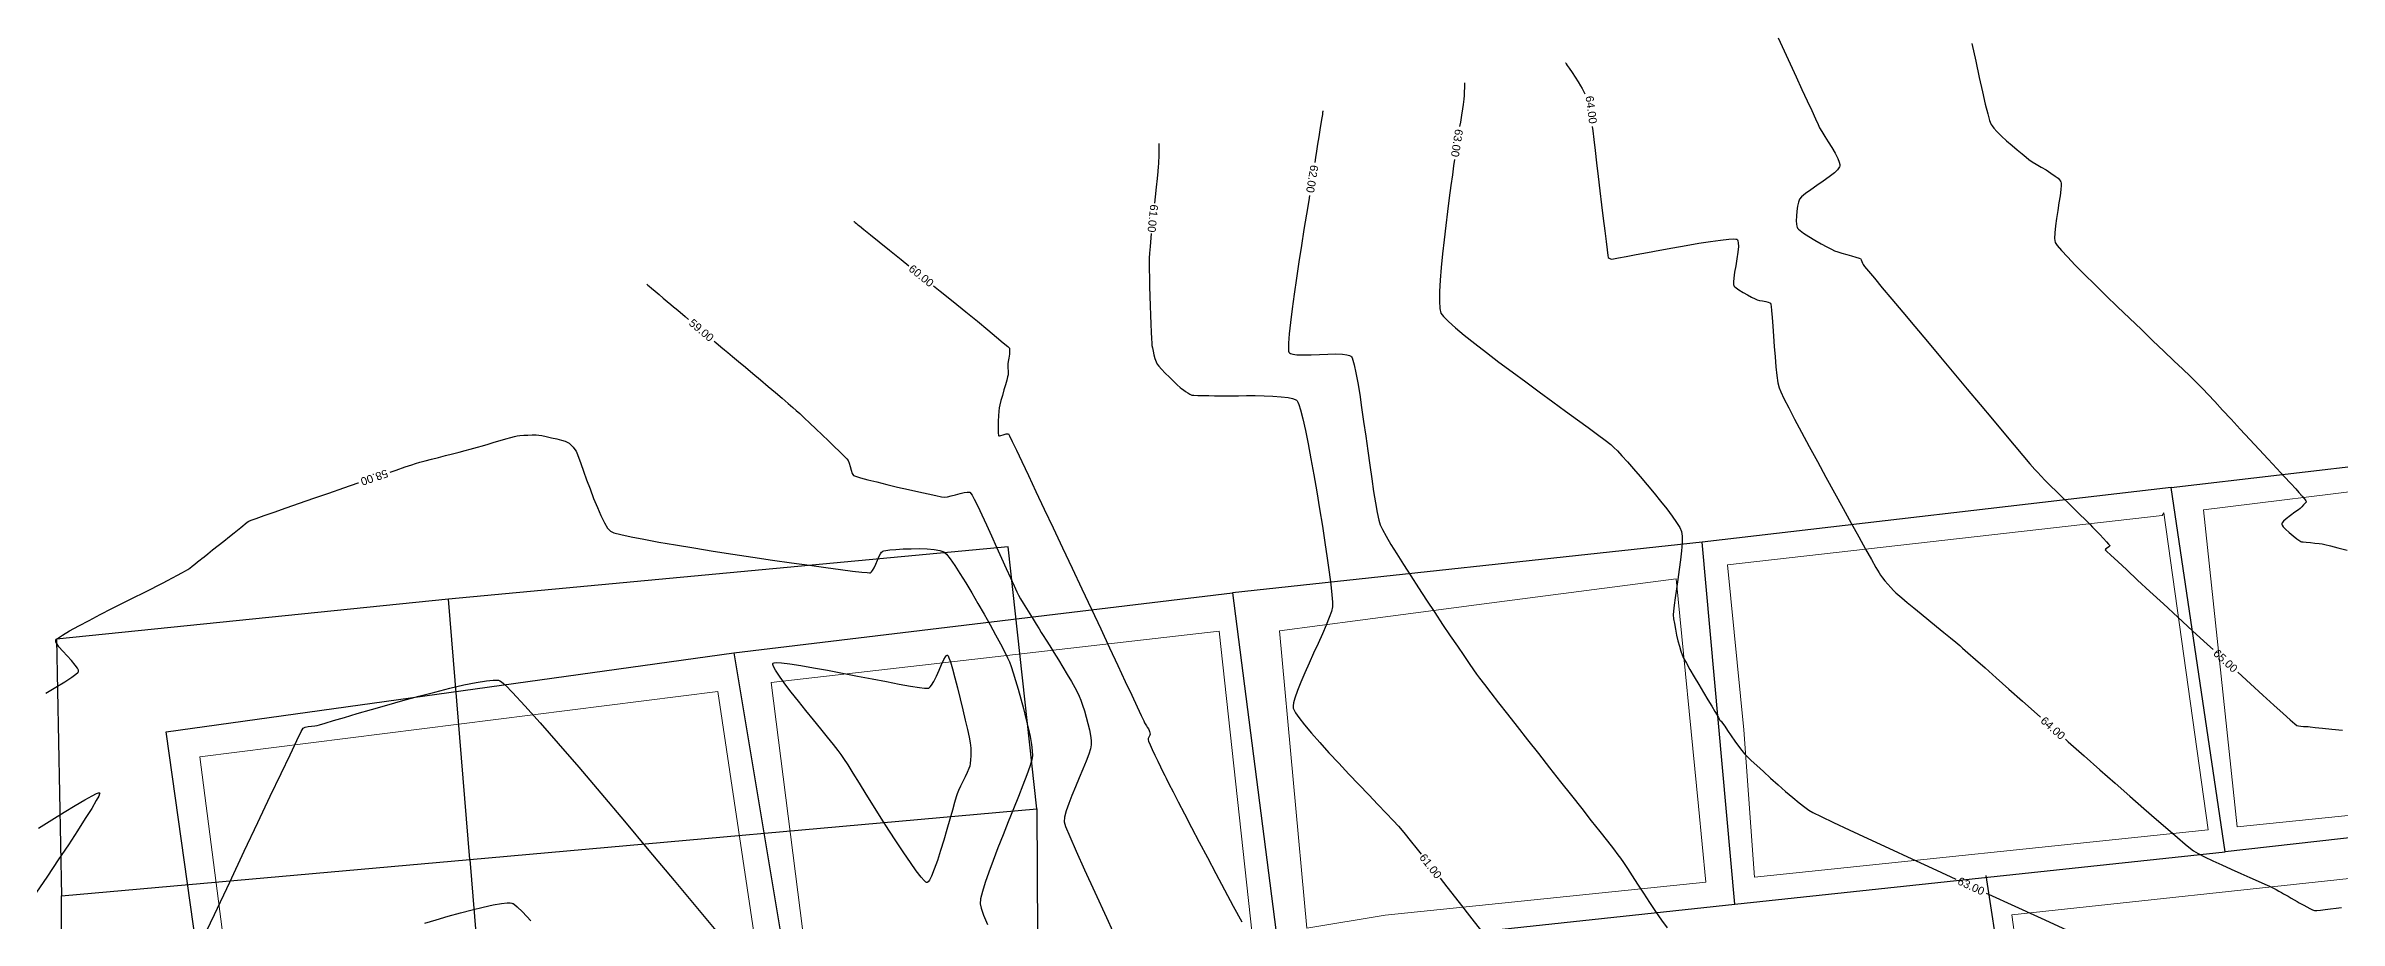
# Model space of a CAD drawing. Header units: millimetres. Extents: x 1719 to 3361, y 808 to 1951.
# Drawn here: x 2310.9 to 2792.3, y 1382.4 to 1566.1 of the extents above; entities that cross this region are included whole.
import ezdxf

# ---------------------------------------------------------------- set-up
doc = ezdxf.new("R2010")
doc.units = ezdxf.units.MM
for name, color, linetype in [('CONT-MJR', 36, 'Continuous'), ('CONT-MNR', 42, 'Continuous'), ('Txt_Curv', 101, 'Continuous')]:
    doc.layers.add(name, color=color, linetype=linetype)
doc.layers.add('pueblo', color=7, linetype='Continuous', lineweight=18)
doc.styles.get("Standard").update_dxf_attribs({"font": 'arial.ttf'})

# ---------------------------------------------------------------- blocks, each defined once
blk = doc.blocks.new('A$C09da3120')
at = {"layer": 'CONT-MJR', "flags": 128}
for points, elevation in [([(1051.68, 626.79), (1054.33, 624.36), (1056.95, 621.97), (1059.26, 619.87), (1061.19, 618.11), (1062.68, 616.77), (1063.65, 615.91), (1064.04, 615.58), (1064.41, 615.49), (1064.92, 615.43), (1065.49, 615.4), (1066.02, 615.37), (1066.42, 615.35), (1066.88, 615.3), (1067.94, 615.19), (1069.49, 615.02), (1071.42, 614.81), (1073.64, 614.58)], 13.2), ([(955.22, 760.11), (956.46, 757.37), (957.73, 754.59), (958.98, 751.85), (960.17, 749.25), (961.27, 746.86), (962.23, 744.78), (963.01, 743.08), (963.58, 741.85), (963.9, 741.18), (964.35, 740.37), (964.98, 739.36), (965.7, 738.22), (966.46, 737.03), (967.15, 735.84), (967.71, 734.74), (968.01, 733.97), (968.12, 733.48), (968.13, 733.2), (968.11, 733.08), (968.08, 732.98), (967.95, 732.74), (967.63, 732.34), (966.99, 731.72), (965.91, 730.86), (964.66, 729.94), (963.33, 729.02), (962.06, 728.13), (960.95, 727.34), (960.12, 726.68), (959.69, 726.2), (959.46, 725.58), (959.26, 724.7), (959.11, 723.69), (959.02, 722.62), (959, 721.61), (959.05, 720.91), (959.12, 720.48), (959.19, 720.25), (959.24, 720.16), (959.28, 720.08), (959.44, 719.89), (959.81, 719.56), (960.51, 719.04), (961.63, 718.31), (962.91, 717.55), (964.21, 716.81), (965.41, 716.16), (966.4, 715.64), (967.04, 715.33), (967.69, 715.09), (968.58, 714.81), (969.6, 714.53), (970.61, 714.25), (971.51, 714.01), (972.17, 713.81), (972.48, 713.69), (972.63, 713.45), (972.76, 713.09), (972.89, 712.71), (973.01, 712.43), (973.31, 712.06), (974.13, 711.07), (975.4, 709.55), (977.06, 707.55), (979.06, 705.15), (981.34, 702.42), (983.85, 699.43), (986.51, 696.25), (989.27, 692.95), (992.08, 689.59), (994.88, 686.26), (997.6, 683.01), (1000.19, 679.93), (1002.59, 677.08), (1004.74, 674.52), (1006.58, 672.34), (1008.06, 670.6), (1009.11, 669.37), (1009.68, 668.72), (1010.35, 668.01), (1011.27, 667.08), (1012.38, 665.97), (1013.61, 664.75), (1014.9, 663.47), (1016.2, 662.2), (1017.45, 660.98), (1018.58, 659.87), (1019.54, 658.94), (1020.26, 658.23), (1020.68, 657.8), (1021.2, 657.27), (1021.9, 656.54), (1022.69, 655.72), (1023.47, 654.9), (1024.15, 654.17), (1024.55, 653.72), (1024.73, 653.49), (1024.79, 653.4), (1024.79, 653.37), (1024.79, 653.34), (1024.73, 653.27), (1024.58, 653.14), (1024.3, 652.95), (1023.96, 652.72), (1023.81, 652.53), (1024.13, 652.21), (1025.04, 651.35), (1026.47, 650.01), (1028.36, 648.26), (1030.63, 646.15), (1033.22, 643.76), (1036.05, 641.15), (1039.06, 638.38), (1042.17, 635.51), (1045.33, 632.62), (1046.52, 631.52)], 13.2), ([(761.18, 721.46), (761.2, 721.45), (761.28, 721.38), (761.45, 721.25), (761.71, 721.03), (761.98, 720.81), (762.32, 720.54), (763.24, 719.8), (764.65, 718.67), (766.48, 717.19), (768.65, 715.44), (771.09, 713.48), (772.7, 712.18)], 7.2), ([(777.92, 707.96), (779.26, 706.88), (782.01, 704.65), (784.65, 702.51), (787.09, 700.51), (789.27, 698.72), (791.11, 697.2), (792.53, 696.01), (793.46, 695.21), (793.81, 694.86), (793.87, 694.33), (793.81, 693.58), (793.68, 692.77), (793.55, 692.04), (793.49, 691.56), (793.49, 691.17), (793.51, 690.67), (793.54, 690.14), (793.55, 689.64), (793.54, 689.26), (793.45, 688.87), (793.25, 688.14), (792.98, 687.18), (792.66, 686.08), (792.34, 684.94), (792.05, 683.87), (791.82, 682.96), (791.69, 682.31), (791.62, 681.6), (791.55, 680.64), (791.49, 679.55), (791.45, 678.47), (791.45, 677.51), (791.47, 676.92), (791.5, 676.63), (791.53, 676.52), (791.55, 676.5), (791.59, 676.47), (791.72, 676.47), (792.03, 676.52), (792.53, 676.67), (793.17, 676.85), (793.6, 676.86), (793.83, 676.44), (794.4, 675.28), (795.28, 673.45), (796.44, 671.04), (797.82, 668.12), (799.4, 664.77), (801.15, 661.07), (803.02, 657.1), (804.98, 652.93), (806.99, 648.65), (809.02, 644.32), (811.02, 640.04), (812.98, 635.87), (814.84, 631.9), (816.57, 628.2), (818.13, 624.85), (819.5, 621.94), (820.62, 619.53), (821.48, 617.7), (822.02, 616.55), (822.21, 616.13), (822.32, 615.95), (822.46, 615.73), (822.57, 615.55), (822.74, 615.27), (823, 614.86), (823.16, 614.56), (823.24, 614.33), (823.32, 614.03), (823.35, 613.8), (823.28, 613.58), (823.13, 613.24), (822.98, 612.88), (822.92, 612.6), (823.04, 612.27), (823.36, 611.55), (823.82, 610.54), (824.37, 609.36), (824.95, 608.11), (825.53, 606.91), (826.03, 605.86), (826.42, 605.07), (826.72, 604.5), (827.31, 603.34), (828.18, 601.66), (829.28, 599.53), (830.59, 597.01), (832.06, 594.18), (833.67, 591.1), (835.39, 587.84), (837.17, 584.46), (838.98, 581.03), (840.79, 577.62), (842.58, 574.3)], 7.2)]:
    blk.add_lwpolyline(points, dxfattribs=dict(at, elevation=elevation))
at = {"layer": 'CONT-MNR', "flags": 128}
for points, elevation in [([(995.86, 758.9), (996.66, 755.17), (997.41, 751.75), (998.08, 748.71), (998.68, 746.13), (999.18, 744.1), (999.56, 742.7), (999.81, 742), (999.89, 741.86), (1000.09, 741.57), (1000.47, 741.09), (1001.12, 740.38), (1002.08, 739.42), (1003.16, 738.43), (1004.29, 737.44), (1005.39, 736.51), (1006.39, 735.69), (1007.23, 735.01), (1007.84, 734.52), (1008.5, 734.05), (1009.37, 733.52), (1010.38, 732.93), (1011.44, 732.31), (1012.46, 731.67), (1013.36, 731.04), (1013.95, 730.56), (1014.27, 730.21), (1014.43, 729.99), (1014.48, 729.88), (1014.52, 729.79), (1014.57, 729.55), (1014.59, 729.06), (1014.54, 728.22), (1014.38, 726.91), (1014.14, 725.4), (1013.87, 723.78), (1013.6, 722.14), (1013.38, 720.56), (1013.24, 719.13), (1013.22, 717.94), (1013.37, 717.07), (1013.77, 716.46), (1014.65, 715.42), (1015.93, 714.03), (1017.57, 712.33), (1019.51, 710.38), (1021.67, 708.24), (1024.01, 705.95), (1026.46, 703.57), (1028.96, 701.15), (1031.45, 698.76), (1033.87, 696.44), (1036.16, 694.25), (1038.26, 692.24), (1040.11, 690.47), (1041.65, 688.99), (1042.81, 687.86), (1043.55, 687.12), (1044.31, 686.32), (1045.43, 685.14), (1046.83, 683.63), (1048.47, 681.87), (1050.29, 679.92), (1052.21, 677.85), (1054.19, 675.71), (1056.16, 673.58), (1058.07, 671.53), (1059.85, 669.6), (1061.44, 667.88), (1062.78, 666.42), (1063.83, 665.29), (1064.5, 664.56), (1064.75, 664.29), (1064.87, 664.15), (1065.02, 663.97), (1065.14, 663.83), (1065.31, 663.64), (1065.58, 663.3), (1065.85, 662.98), (1065.98, 662.81), (1066, 662.65), (1066, 662.49), (1065.84, 662.3), (1065.49, 661.92), (1065.09, 661.5), (1064.79, 661.19), (1064.4, 660.9), (1063.66, 660.38), (1062.75, 659.71), (1061.86, 659.01), (1061.29, 658.49), (1061.02, 658.15), (1060.93, 657.96), (1060.91, 657.88), (1060.92, 657.81), (1060.99, 657.65), (1061.22, 657.33), (1061.69, 656.83), (1062.47, 656.13), (1063.32, 655.43), (1064.1, 654.82), (1064.67, 654.39), (1064.9, 654.22), (1065.02, 654.21), (1065.14, 654.2), (1065.4, 654.18), (1066.04, 654.11), (1066.92, 654.03), (1067.88, 653.93), (1068.75, 653.83), (1069.38, 653.74), (1069.96, 653.61), (1071.11, 653.33), (1072.71, 652.93), (1074.63, 652.45)], 14.4), ([(910.55, 754.84), (910.59, 754.79), (910.7, 754.62), (910.93, 754.28), (911.33, 753.68), (911.93, 752.77), (912.58, 751.78), (913.2, 750.83), (913.71, 750.02), (914.04, 749.46), (914.35, 748.84), (914.6, 748.3)], 12), ([(889.38, 750.63), (889.38, 750.58), (889.37, 750.44), (889.36, 750.13), (889.34, 749.59), (889.3, 748.8), (889.26, 747.96), (889.22, 747.21), (889.17, 746.63), (889.1, 746.1), (888.94, 745.14), (888.73, 743.86), (888.49, 742.37), (888.33, 741.42)], 10.8), ([(859.62, 744.71), (859.61, 744.63), (859.57, 744.41), (859.51, 743.99), (859.39, 743.24), (859.2, 742.07), (858.99, 740.71), (858.76, 739.24), (858.52, 737.74), (858.29, 736.27), (858.08, 734.91), (857.93, 733.88)], 9.6), ([(916.17, 741.45), (916.28, 740.53), (916.49, 738.71), (916.76, 736.42), (917.07, 733.78), (917.42, 730.91), (917.77, 727.93), (918.13, 724.96), (918.47, 722.11), (918.78, 719.51), (919.06, 717.27), (919.28, 715.51), (919.43, 714.36), (919.49, 713.94), (919.69, 713.79), (919.98, 713.66), (920.23, 713.58), (920.63, 713.65), (921.7, 713.85), (923.31, 714.16), (925.36, 714.55), (927.75, 714.99), (930.37, 715.48), (933.11, 715.97), (935.86, 716.45), (938.52, 716.9), (940.97, 717.28), (943.11, 717.57), (944.83, 717.76), (945.84, 717.81), (946.34, 717.79), (946.53, 717.74), (946.59, 717.71), (946.65, 717.64), (946.75, 717.44), (946.83, 717.01), (946.84, 716.24), (946.73, 715.03), (946.53, 713.65), (946.28, 712.2), (946.05, 710.82), (945.87, 709.59), (945.8, 708.81), (945.8, 708.37), (945.84, 708.17), (945.86, 708.09), (945.91, 708), (946.06, 707.82), (946.38, 707.53), (946.95, 707.11), (947.82, 706.57), (948.75, 706.05), (949.62, 705.6), (950.34, 705.26), (950.77, 705.06), (951.26, 704.91), (951.93, 704.78), (952.63, 704.64), (953.13, 704.5), (953.42, 704.38), (953.56, 704.29), (953.61, 704.25), (953.63, 704.21), (953.67, 704.06), (953.73, 703.64), (953.82, 702.78), (953.94, 701.3), (954.07, 699.47), (954.22, 697.4), (954.38, 695.22), (954.55, 693.03), (954.73, 690.95), (954.93, 689.1), (955.15, 687.59), (955.38, 686.54), (955.73, 685.7), (956.42, 684.27), (957.41, 682.32), (958.65, 679.94), (960.1, 677.21), (961.71, 674.22), (963.44, 671.03), (965.23, 667.75), (967.04, 664.44), (968.82, 661.2), (970.54, 658.1), (972.13, 655.23), (973.56, 652.67), (974.77, 650.49), (975.73, 648.8), (976.38, 647.65), (976.68, 647.15), (977.08, 646.62), (977.61, 645.97), (978.23, 645.26), (978.85, 644.56), (979.43, 643.94), (979.89, 643.46), (980.33, 643.08), (981.15, 642.38), (982.3, 641.43), (983.68, 640.3), (985.22, 639.04), (986.84, 637.72), (988.45, 636.39), (989.99, 635.14), (991.36, 634.01), (992.5, 633.07), (993.31, 632.38), (993.92, 631.85), (995.04, 630.86), (996.63, 629.46), (998.62, 627.69), (1000.97, 625.6), (1003.61, 623.25), (1006.5, 620.69), (1009.58, 617.95), (1010.25, 617.35)], 12), ([(825.2, 737.86), (825.2, 737.81), (825.19, 737.65), (825.19, 737.33), (825.19, 736.75), (825.18, 735.9), (825.17, 735.01), (825.15, 734.19), (825.13, 733.58), (825.08, 733.05), (824.97, 732), (824.82, 730.52), (824.63, 728.72), (824.41, 726.67), (824.27, 725.33)], 8.4), ([(887.26, 734.5), (887.07, 733.17), (886.81, 731.3), (886.5, 729.03), (886.15, 726.44), (885.78, 723.62), (885.41, 720.66), (885.05, 717.65), (884.73, 714.66), (884.46, 711.79), (884.25, 709.13), (884.13, 706.76), (884.1, 704.76), (884.19, 703.23), (884.41, 702.25), (884.94, 701.51), (885.97, 700.47), (887.45, 699.15), (889.31, 697.6), (891.49, 695.86), (893.94, 693.96), (896.58, 691.96), (899.36, 689.88), (902.21, 687.77), (905.06, 685.67), (907.87, 683.62), (910.55, 681.66), (913.06, 679.83), (915.33, 678.17), (917.29, 676.72), (918.89, 675.51), (920.06, 674.6), (920.73, 674.02), (921.44, 673.29), (922.4, 672.26), (923.55, 670.98), (924.86, 669.5), (926.26, 667.88), (927.7, 666.17), (929.14, 664.43), (930.53, 662.72), (931.81, 661.08), (932.94, 659.57), (933.86, 658.24), (934.53, 657.16), (934.88, 656.36), (935.02, 655.39), (935.02, 654), (934.9, 652.3), (934.69, 650.38), (934.43, 648.34), (934.13, 646.27), (933.83, 644.27), (933.56, 642.43), (933.33, 640.86), (933.19, 639.63), (933.16, 638.86), (933.24, 638.03), (933.4, 637), (933.62, 635.83), (933.88, 634.6), (934.16, 633.38), (934.46, 632.23), (934.75, 631.22), (935.02, 630.43), (935.35, 629.73), (935.92, 628.67), (936.68, 627.33), (937.56, 625.8), (938.52, 624.17), (939.49, 622.54), (940.41, 621), (941.24, 619.63), (941.9, 618.52), (942.36, 617.78), (942.53, 617.48), (942.65, 617.26), (942.79, 616.99), (942.9, 616.79), (943.04, 616.64), (943.22, 616.47), (943.36, 616.32), (943.54, 616.06), (943.97, 615.42), (944.59, 614.51), (945.33, 613.44), (946.12, 612.32), (946.9, 611.24), (947.6, 610.31), (948.15, 609.64), (948.68, 609.1), (949.56, 608.25), (950.72, 607.17), (952.09, 605.91), (953.6, 604.54), (955.18, 603.13), (956.75, 601.75), (958.25, 600.46), (959.62, 599.32), (960.76, 598.41), (961.63, 597.79), (962.48, 597.33), (964.24, 596.47), (966.81, 595.24), (970.09, 593.69), (973.99, 591.87), (978.41, 589.82), (983.24, 587.57), (988.41, 585.19), (992.51, 583.29)], 10.8), ([(856.81, 726.97), (856.64, 725.9), (856.16, 722.99), (855.65, 719.8), (855.12, 716.43), (854.58, 712.98), (854.07, 709.55), (853.59, 706.22), (853.16, 703.1), (852.81, 700.28), (852.56, 697.86), (852.41, 695.94), (852.39, 694.82), (852.43, 694.27), (852.49, 694.04), (852.53, 693.97), (852.61, 693.89), (852.83, 693.76), (853.3, 693.6), (854.17, 693.48), (855.55, 693.44), (857.17, 693.47), (858.9, 693.55), (860.64, 693.62), (862.29, 693.66), (863.73, 693.62), (864.66, 693.5), (865.2, 693.35), (865.46, 693.21), (865.57, 693.13), (865.62, 693.07), (865.75, 692.86), (865.94, 692.36), (866.21, 691.38), (866.57, 689.69), (866.95, 687.57), (867.35, 685.11), (867.76, 682.37), (868.18, 679.44), (868.61, 676.4), (869.04, 673.33), (869.46, 670.31), (869.87, 667.42), (870.27, 664.74), (870.66, 662.35), (871.02, 660.33), (871.36, 658.76), (871.67, 657.72), (872.12, 656.75), (872.88, 655.37), (873.89, 653.65), (875.12, 651.65), (876.52, 649.41), (878.06, 647.01), (879.7, 644.49), (881.39, 641.92), (883.09, 639.35), (884.76, 636.84), (886.36, 634.46), (887.85, 632.25), (889.19, 630.28), (890.33, 628.61), (891.24, 627.29), (891.88, 626.39), (892.51, 625.53), (893.53, 624.2), (894.87, 622.45), (896.5, 620.36), (898.36, 617.97), (900.41, 615.36), (902.6, 612.57), (904.88, 609.67), (907.2, 606.71), (909.52, 603.77), (911.78, 600.9), (913.95, 598.15), (915.96, 595.59), (917.78, 593.28), (919.35, 591.28), (920.63, 589.65), (921.57, 588.44), (922.12, 587.72), (922.74, 586.83), (923.57, 585.57), (924.57, 584.02), (925.7, 582.26), (926.91, 580.36), (928.18, 578.42), (929.46, 576.5), (930.72, 574.69), (931.92, 573.07)], 9.6), ([(823.61, 718.93), (823.53, 718.05), (823.36, 716.25), (823.25, 714.8), (823.19, 713.77), (823.17, 712.77), (823.18, 711.39), (823.21, 709.72), (823.25, 707.83), (823.31, 705.82), (823.37, 703.78), (823.44, 701.78), (823.51, 699.91), (823.58, 698.25), (823.64, 696.91), (823.7, 695.94), (823.74, 695.46), (823.83, 694.91), (823.98, 694.21), (824.17, 693.44), (824.38, 692.68), (824.6, 692.02), (824.83, 691.53), (825.16, 691.1), (825.76, 690.44), (826.54, 689.64), (827.41, 688.77), (828.29, 687.93), (829.07, 687.18), (829.67, 686.62), (829.99, 686.33), (830.33, 686.08), (830.77, 685.77), (831.25, 685.45), (831.72, 685.18), (832.09, 685.02), (832.54, 684.97), (833.37, 684.93), (834.45, 684.91), (835.65, 684.89), (836.85, 684.88), (837.92, 684.86), (838.72, 684.84), (839.37, 684.84), (840.47, 684.85), (841.9, 684.87), (843.59, 684.89), (845.42, 684.89), (847.31, 684.86), (849.15, 684.79), (850.86, 684.67), (852.33, 684.48), (853.26, 684.27), (853.8, 684.07), (854.06, 683.92), (854.16, 683.84), (854.23, 683.78), (854.36, 683.55), (854.58, 683), (854.92, 681.9), (855.41, 679.99), (855.94, 677.58), (856.52, 674.76), (857.12, 671.61), (857.73, 668.22), (858.35, 664.68), (858.94, 661.08), (859.51, 657.5), (860.04, 654.04), (860.52, 650.77), (860.93, 647.8), (861.26, 645.2), (861.49, 643.06), (861.62, 641.48), (861.62, 640.54), (861.41, 639.57), (860.96, 638.25), (860.31, 636.65), (859.52, 634.83), (858.63, 632.85), (857.68, 630.78), (856.72, 628.69), (855.8, 626.63), (854.97, 624.69), (854.27, 622.91), (853.75, 621.36), (853.49, 620.34), (853.4, 619.72), (853.4, 619.38), (853.42, 619.24), (853.45, 619.11), (853.57, 618.81), (853.89, 618.23), (854.56, 617.26), (855.74, 615.75), (857.23, 613.98), (858.97, 612), (860.9, 609.87), (862.96, 607.65), (865.08, 605.39), (867.2, 603.16), (869.25, 601.01), (871.17, 599), (872.9, 597.19), (874.37, 595.64), (875.52, 594.41), (876.29, 593.55), (876.92, 592.77), (877.98, 591.44), (879.43, 589.6), (880.25, 588.56)], 8.4), ([(717.72, 708.29), (717.77, 708.25), (717.91, 708.13), (718.19, 707.89), (718.68, 707.48), (719.43, 706.84), (720.28, 706.13), (721.16, 705.39), (722, 704.68), (722.73, 704.06), (723.3, 703.57), (723.85, 703.11), (724.69, 702.4), (725.77, 701.49), (726.49, 700.88)], 6), ([(731.84, 696.37), (732.22, 696.04), (733.25, 695.17), (734.02, 694.52), (734.72, 693.94), (735.72, 693.1), (736.96, 692.05), (738.39, 690.86), (739.94, 689.56), (741.55, 688.21), (743.16, 686.85), (744.71, 685.55), (746.14, 684.34), (747.39, 683.27), (748.39, 682.41), (749.09, 681.79), (749.81, 681.13), (750.77, 680.23), (751.92, 679.14), (753.18, 677.93), (754.5, 676.67), (755.81, 675.41), (757.04, 674.21), (758.14, 673.13), (759.03, 672.24), (759.66, 671.59), (759.95, 671.25), (760.17, 670.73), (760.38, 670.01), (760.59, 669.23), (760.81, 668.55), (761.08, 668.12), (761.54, 667.94), (762.58, 667.63), (764.1, 667.23), (765.98, 666.75), (768.1, 666.23), (770.35, 665.69), (772.62, 665.16), (774.79, 664.67), (776.74, 664.24), (778.36, 663.89), (779.54, 663.66), (780.16, 663.57), (780.79, 663.64), (781.6, 663.83), (782.51, 664.08), (783.45, 664.34), (784.32, 664.54), (784.92, 664.62), (785.29, 664.62), (785.48, 664.58), (785.56, 664.54), (785.61, 664.51), (785.73, 664.36), (785.98, 663.97), (786.44, 663.13), (787.17, 661.67), (788.04, 659.83), (789.02, 657.73), (790.07, 655.45), (791.13, 653.09), (792.18, 650.76), (793.16, 648.56), (794.05, 646.58), (794.8, 644.93), (795.37, 643.7), (795.72, 642.99), (796.16, 642.21), (796.72, 641.26), (797.38, 640.19), (798.08, 639.06), (798.79, 637.93), (799.45, 636.87), (800.04, 635.93), (800.51, 635.16), (800.92, 634.5), (801.52, 633.53), (802.28, 632.3), (803.15, 630.9), (804.09, 629.38), (805.05, 627.82), (805.97, 626.28), (806.83, 624.84), (807.56, 623.56), (808.13, 622.5), (808.49, 621.75), (808.81, 620.91), (809.18, 619.85), (809.56, 618.65), (809.94, 617.34), (810.29, 616.01), (810.6, 614.7), (810.83, 613.48), (810.98, 612.4), (811.01, 611.53), (810.85, 610.71), (810.46, 609.53), (809.9, 608.07), (809.21, 606.39), (808.45, 604.59), (807.67, 602.73), (806.93, 600.9), (806.27, 599.17), (805.74, 597.63), (805.4, 596.33), (805.3, 595.38), (805.61, 594.39), (806.47, 592.29), (807.81, 589.21), (809.58, 585.26), (811.72, 580.57), (814.18, 575.24), (816.89, 569.39)], 6), ([(663.82, 668.84), (665.06, 669.26), (666.97, 669.91), (668.37, 670.38), (669.16, 670.63), (670.05, 670.89), (671.19, 671.2), (672.51, 671.55), (673.95, 671.93), (675.44, 672.31), (676.91, 672.68), (678.31, 673.04), (679.56, 673.36), (680.6, 673.63), (681.37, 673.83), (682.18, 674.07), (683.22, 674.37), (684.4, 674.72), (685.66, 675.1), (686.92, 675.48), (688.11, 675.83), (689.14, 676.12), (689.95, 676.34), (690.46, 676.45), (691.08, 676.52), (691.88, 676.58), (692.76, 676.62), (693.65, 676.64), (694.45, 676.63), (695.07, 676.59), (695.69, 676.49), (696.61, 676.31), (697.68, 676.06), (698.79, 675.79), (699.8, 675.53), (700.59, 675.3), (701.02, 675.14), (701.37, 674.88), (701.79, 674.49), (702.22, 674.04), (702.6, 673.6), (702.87, 673.25), (703.04, 672.85), (703.36, 671.95), (703.83, 670.65), (704.4, 669.04), (705.06, 667.22), (705.78, 665.28), (706.54, 663.31), (707.32, 661.41), (708.08, 659.68), (708.81, 658.2), (709.48, 657.08), (710.07, 656.41), (710.81, 656.1), (712.28, 655.7), (714.4, 655.23), (717.07, 654.71), (720.22, 654.13), (723.75, 653.52), (727.58, 652.89), (731.62, 652.24), (735.77, 651.59), (739.96, 650.96), (744.09, 650.34), (748.09, 649.77), (751.85, 649.24), (755.29, 648.76), (758.33, 648.36), (760.88, 648.04), (762.84, 647.82), (763.94, 647.72), (764.45, 647.69), (764.63, 647.69), (764.68, 647.71), (764.75, 647.75), (764.9, 647.88), (765.11, 648.16), (765.4, 648.68), (765.76, 649.48), (766.13, 650.34), (766.49, 651.15), (766.78, 651.69), (767, 651.99), (767.15, 652.13), (767.22, 652.18), (767.28, 652.21), (767.47, 652.27), (767.89, 652.36), (768.69, 652.47), (769.99, 652.59), (771.54, 652.69), (773.22, 652.74), (774.93, 652.75), (776.57, 652.7), (778.04, 652.58), (779.24, 652.38), (780.06, 652.08), (780.6, 651.58), (781.38, 650.6), (782.33, 649.23), (783.43, 647.53), (784.64, 645.57), (785.92, 643.45), (787.22, 641.21), (788.51, 638.95), (789.75, 636.74), (790.9, 634.64), (791.92, 632.74), (792.78, 631.11), (793.42, 629.82), (793.82, 628.94), (794.18, 627.98), (794.62, 626.65), (795.12, 625.04), (795.66, 623.2), (796.22, 621.21), (796.77, 619.15), (797.29, 617.09), (797.75, 615.09), (798.15, 613.24), (798.45, 611.6), (798.63, 610.25), (798.67, 609.26), (798.5, 608.37), (798.08, 606.98), (797.45, 605.19), (796.64, 603.06), (795.71, 600.66), (794.68, 598.07), (793.59, 595.36), (792.5, 592.6), (791.42, 589.87), (790.41, 587.24), (789.5, 584.79), (788.73, 582.58), (788.15, 580.69), (787.78, 579.19), (787.68, 578.15), (787.88, 577.21), (788.41, 575.71), (789.22, 573.74)], 4.8), ([(591.55, 622.39), (593.65, 623.62), (595.51, 624.75), (597.01, 625.72), (597.86, 626.34), (598.26, 626.69), (598.39, 626.86), (598.42, 626.92), (598.43, 627.02), (598.39, 627.24), (598.2, 627.64), (597.74, 628.29), (596.95, 629.22), (596.02, 630.22), (595.1, 631.22), (594.31, 632.14), (593.86, 632.79), (593.67, 633.18), (593.63, 633.4), (593.64, 633.49), (593.66, 633.55), (593.8, 633.71), (594.19, 634.02), (595.04, 634.58), (596.54, 635.46), (598.44, 636.51), (600.62, 637.67), (602.97, 638.9), (605.4, 640.15), (607.8, 641.36), (610.05, 642.49), (612.05, 643.49), (613.7, 644.31), (614.89, 644.9), (615.51, 645.21), (616.21, 645.58), (617.12, 646.06), (618.14, 646.6), (619.17, 647.14), (620.12, 647.65), (620.89, 648.07), (621.36, 648.35), (621.78, 648.65), (622.29, 649.05), (622.86, 649.5), (623.42, 649.96), (623.92, 650.38), (624.32, 650.7), (624.75, 651.04), (625.52, 651.66), (626.55, 652.47), (627.71, 653.39), (628.92, 654.35), (630.07, 655.27), (631.06, 656.05), (631.79, 656.63), (632.16, 656.92), (632.49, 657.2), (632.92, 657.56), (633.39, 657.95), (633.83, 658.3), (634.18, 658.53), (634.63, 658.71), (635.73, 659.1), (637.38, 659.69), (639.51, 660.43), (642.02, 661.31), (644.82, 662.28), (647.82, 663.33), (650.93, 664.4), (654.07, 665.49), (657.14, 666.55), (657.2, 666.57)], 4.8), ([(623.61, 568.85), (626.92, 575.86), (630.14, 582.68), (633.21, 589.18), (636.07, 595.24), (638.67, 600.72), (640.93, 605.49), (642.82, 609.44), (644.25, 612.44), (645.18, 614.34), (645.55, 615.04), (645.98, 615.22), (646.6, 615.35), (647.31, 615.44), (647.99, 615.51), (648.5, 615.59), (648.99, 615.73), (650.17, 616.08), (651.95, 616.61), (654.23, 617.29), (656.91, 618.08), (659.91, 618.96), (663.13, 619.88), (666.47, 620.82), (669.86, 621.74), (673.18, 622.62), (676.36, 623.42), (679.29, 624.1), (681.89, 624.64), (684.06, 625), (685.42, 625.13), (686.2, 625.14), (686.59, 625.09), (686.74, 625.05), (686.86, 624.99), (687.22, 624.74), (688.02, 624.03), (689.54, 622.5), (692.11, 619.73), (695.33, 616.12), (699.13, 611.77), (703.4, 606.81), (708.06, 601.35), (713.01, 595.49), (718.16, 589.35), (723.43, 583.05), (728.72, 576.69), (733.94, 570.38)], 3.6), ([(1015.49, 612.71), (1016.1, 612.16), (1019.43, 609.21), (1022.73, 606.29), (1025.96, 603.44), (1029.05, 600.72), (1031.95, 598.16), (1034.61, 595.83), (1036.98, 593.78), (1038.99, 592.04), (1040.61, 590.66), (1041.76, 589.71), (1042.4, 589.22), (1043.35, 588.67), (1044.72, 587.97), (1046.41, 587.16), (1048.31, 586.28), (1050.32, 585.37), (1052.33, 584.47), (1054.24, 583.63), (1055.95, 582.88), (1057.34, 582.28), (1058.31, 581.85), (1058.76, 581.65), (1059.19, 581.42), (1059.74, 581.12), (1060.32, 580.79), (1060.86, 580.49), (1061.28, 580.25), (1061.67, 580.03), (1062.23, 579.71), (1062.87, 579.33), (1063.53, 578.95), (1064.13, 578.61), (1064.58, 578.36), (1065.01, 578.12), (1065.56, 577.81), (1066.17, 577.46), (1066.78, 577.14), (1067.34, 576.89), (1067.79, 576.75), (1068.26, 576.74), (1069.04, 576.8), (1070.03, 576.9), (1071.16, 577.05), (1072.33, 577.2), (1073.45, 577.36)], 12), ([(590.01, 594), (592.79, 595.75), (595.39, 597.37), (597.73, 598.8), (599.73, 599.97), (601.3, 600.84), (602.19, 601.28), (602.63, 601.43), (602.79, 601.44), (602.84, 601.42), (602.85, 601.38), (602.82, 601.21), (602.64, 600.77), (602.14, 599.84), (601.17, 598.18), (599.83, 596.03), (598.19, 593.46), (596.28, 590.54), (594.17, 587.34), (591.88, 583.93), (589.48, 580.39)], 3.6), ([(884.22, 583.49), (885.65, 581.66), (888.2, 578.42), (890.89, 574.98), (893.7, 571.4)], 8.4), ([(671.1, 574.05), (673.51, 574.77), (676.03, 575.5), (678.56, 576.21), (681.03, 576.86), (683.35, 577.43), (685.45, 577.89), (687.23, 578.19), (688.38, 578.3), (689.05, 578.3), (689.4, 578.25), (689.54, 578.21), (689.64, 578.17), (689.92, 577.98), (690.5, 577.48), (691.58, 576.42), (693.38, 574.51)], 2.4), ([(998.87, 580.37), (999.32, 580.16), (1004.87, 577.61), (1010.37, 575.09), (1015.7, 572.64)], 10.8)]:
    blk.add_lwpolyline(points, dxfattribs=dict(at, elevation=elevation))
at = {"layer": 'CONT-MNR', "elevation": 3.6, "flags": 128}
blk.add_lwpolyline([(744.2, 628.66), (744.25, 628.7), (744.43, 628.77), (744.92, 628.8), (745.95, 628.75), (747.76, 628.53), (750.05, 628.18), (752.71, 627.72), (755.65, 627.18), (758.75, 626.59), (761.91, 625.97), (765.03, 625.37), (767.99, 624.8), (770.7, 624.29), (773.05, 623.87), (774.93, 623.57), (776.03, 623.44), (776.58, 623.41), (776.81, 623.43), (776.88, 623.45), (776.98, 623.51), (777.18, 623.68), (777.5, 624.08), (777.94, 624.81), (778.5, 625.94), (779.05, 627.18), (779.57, 628.39), (780.05, 629.42), (780.39, 630.01), (780.62, 630.28), (780.74, 630.36), (780.8, 630.37), (780.84, 630.35), (780.94, 630.22), (781.12, 629.83), (781.42, 628.99), (781.87, 627.49), (782.38, 625.61), (782.93, 623.47), (783.49, 621.19), (784.04, 618.89), (784.54, 616.7), (784.99, 614.73), (785.34, 613.1), (785.58, 611.95), (785.68, 611.38), (785.72, 610.79), (785.72, 610.04), (785.7, 609.21), (785.65, 608.37), (785.58, 607.63), (785.48, 607.06), (785.29, 606.52), (784.95, 605.74), (784.51, 604.8), (784.03, 603.8), (783.55, 602.82), (783.14, 601.95), (782.84, 601.26), (782.63, 600.62), (782.29, 599.43), (781.84, 597.82), (781.29, 595.88), (780.68, 593.74), (780.03, 591.5), (779.36, 589.3), (778.69, 587.22), (778.04, 585.4), (777.45, 583.95), (777.03, 583.12), (776.75, 582.74), (776.58, 582.61), (776.51, 582.59), (776.44, 582.59), (776.27, 582.68), (775.92, 582.99), (775.29, 583.7), (774.27, 585.03), (773.04, 586.77), (771.65, 588.83), (770.13, 591.13), (768.54, 593.6), (766.92, 596.15), (765.31, 598.7), (763.77, 601.17), (762.32, 603.48), (761.03, 605.55), (759.94, 607.29), (759.08, 608.63), (758.51, 609.49), (757.85, 610.36), (756.87, 611.6), (755.64, 613.12), (754.22, 614.86), (752.68, 616.75), (751.09, 618.71), (749.52, 620.68), (748.03, 622.59), (746.7, 624.36), (745.58, 625.92), (744.74, 627.2), (744.33, 627.98), (744.18, 628.4), (744.18, 628.59)], close=True, dxfattribs=at)
at = {"layer": 'Txt_Curv', "char_height": 1.68, "attachment_point": 5}
for s, insert, rotation in [('{64.00}', (915.96, 744.96, 12), 277.647), ('{63.00}', (887.76, 737.96, 10.8), 260.8956), ('{62.00}', (857.38, 730.43, 9.6), 260.645), ('{61.00}', (823.93, 722.13, 8.4), 264.2156), ('{60.00}', (775.31, 710.07, 7.2), 321.0691), ('{59.00}', (729.16, 698.63, 6), 319.8108), ('{58.00}', (660.51, 667.71, 4.8), 198.9227), ('{65.00}', (1049.1, 629.16, 13.2), 317.497), ('{64.00}', (1012.87, 615.03, 12), 318.4212), ('{61.00}', (882.23, 586.03, 8.4), 308.0981), ('{63.00}', (995.69, 581.83, 10.8), 335.2856)]:
    blk.add_mtext(s, dxfattribs=dict(at, insert=insert, rotation=rotation))

msp = doc.modelspace()

# ---------------------------------------------------------------- linework, layer by layer
at = {"color": 5}
for p, q in [((2757.06, 1473.26), (2862.06, 1485.53)), ((2757.06, 1473.26), (2658.62, 1461.76)), ((2768.39, 1396.72, -7.01), (2757.06, 1473.26)), ((2658.62, 1461.76), (2559.99, 1451.13)), ((2665.44, 1385.7, -3.38), (2658.62, 1461.76)), ((2455.32, 1438.53), (2559.99, 1451.13)), ((2559.99, 1451.13), (2569.72, 1375.45)), ((2336.19, 1421.93), (2455.32, 1438.53)), ((2455.32, 1438.53), (2467.64, 1364.52, 3.6)), ((2346.09, 1351.1), (2336.19, 1421.93)), ((2869.8, 1408.12), (2768.39, 1396.72, -7.01)), ((2665.44, 1385.7, -3.38), (2768.39, 1396.72, -7.01)), ((2768.39, 1396.72, -7.01), (2768.39, 1396.72, -7.01)), ((2768.39, 1396.72, -7.01), (2768.39, 1396.72, -7.01)), ((2768.39, 1396.72, -7.01), (2768.39, 1396.72, -7.01)), ((2740.55, 1245.98), (2718.24, 1391.76, 10.8)), ((2569.72, 1375.45), (2665.44, 1385.7, -3.38))]:
    msp.add_line(p, q, dxfattribs=at)
at = {"color": 244, "true_color": 0x991b1e}
for p, q in [((2512.96, 1460.78, 4.8), (2395.45, 1449.81)), ((2518.97, 1405.75), (2512.96, 1460.78, 4.8)), ((2395.45, 1449.81), (2313.16, 1441.39, 4.8)), ((2399.93, 1395.13), (2395.45, 1449.81)), ((2313.16, 1441.39, 4.8), (2314.21, 1387.48)), ((2399.93, 1395.13), (2518.97, 1405.75)), ((2314.21, 1387.48), (2399.93, 1395.13))]:
    msp.add_line(p, q, dxfattribs=at)
at = {"color": 1}
for points in [[(2518.97, 1405.75), (2519.42, 1312.99), (2407.71, 1300.15)], [(2399.93, 1395.13), (2407.71, 1300.15), (2314.21, 1300.15), (2314.21, 1387.48)]]:
    msp.add_lwpolyline(points, dxfattribs=at)
at = {"layer": 'pueblo'}
for p, q in [((2857.12, 1480.07), (2763.82, 1468.59)), ((2763.82, 1468.59), (2770.93, 1401.94)), ((2755.17, 1467.4), (2663.92, 1457.04)), ((2755.51, 1467.93), (2755.17, 1467.4)), ((2764.83, 1401.31), (2755.51, 1467.93)), ((2653.18, 1454.06), (2613.92, 1448.98)), ((2657.86, 1406.31), (2653.18, 1454.06)), ((2663.92, 1457.04), (2667.35, 1422.35)), ((2569.92, 1443.16), (2586.79, 1445.42)), ((2613.92, 1448.98), (2586.79, 1445.42)), ((2463.18, 1432.27), (2557.22, 1443.12)), ((2557.22, 1443.12), (2564.15, 1379.41)), ((2575.6, 1380.68), (2569.92, 1443.16)), ((2343.22, 1416.67), (2451.97, 1430.42)), ((2451.97, 1430.42), (2461.24, 1368.64)), ((2471.12, 1369.67), (2463.18, 1432.27)), ((2669.33, 1395.16), (2667.35, 1422.35)), ((2351, 1357.03), (2343.22, 1416.67)), ((2770.93, 1401.94), (2863.17, 1411.51)), ((2659.37, 1390.37), (2657.86, 1406.31)), ((2669.61, 1391.43), (2764.83, 1401.31)), ((2669.61, 1391.43), (2669.33, 1395.16)), ((2723.61, 1383.47), (2798.97, 1391.61)), ((2592.07, 1383.39), (2659.37, 1390.37)), ((2575.6, 1380.68), (2592.07, 1383.39)), ((2723.61, 1383.47), (2731.41, 1328.14))]:
    msp.add_line(p, q, dxfattribs=at)

# ---------------------------------------------------------------- block references
at = {"layer": 'CONT-MJR'}
msp.add_blockref('A$C09da3120', (1719.37, 807.68), dxfattribs=at)

doc.saveas('drawing.dxf')
